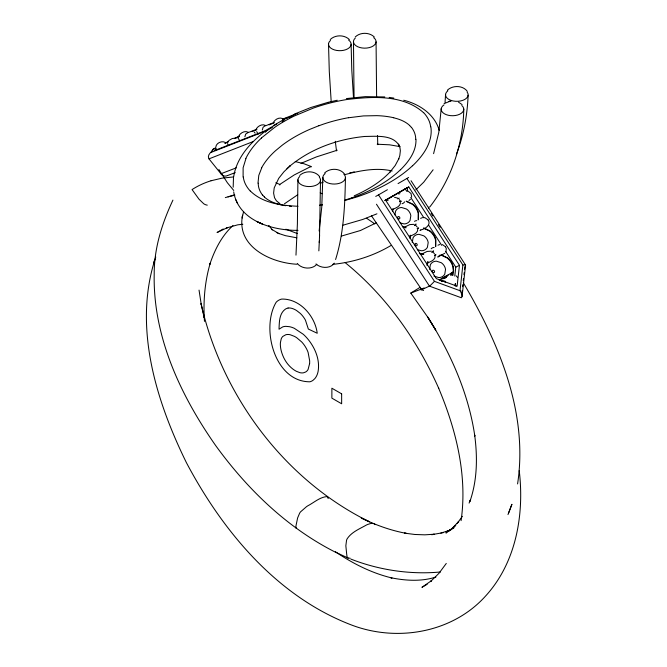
<?xml version="1.0" encoding="UTF-8"?>
<svg xmlns="http://www.w3.org/2000/svg" width="667" height="667" viewBox="0 0 667 667"><rect width="100%" height="100%" fill="white"/><g stroke="black" fill="none" stroke-linecap="round" stroke-linejoin="round"><path stroke-width="1" d="M297.907 179.815L297.399 223.912L295.981 255.144M411.681 197.107L411.047 193.572L407.962 190.987M417.742 228.689C418.459 233.308 412.973 234.767 409.846 236.36M435.092 255.528C435.818 260.138 430.332 261.606 427.197 263.198M394.839 214.874L395.689 210.964A9.663 7.862 51.4 0 1 401.676 207.512L406.495 209.021A8.312 6.762 51.4 0 1 410.839 215.724L410.055 220.46A9.663 7.862 51.4 0 1 404.069 223.92L400 222.853M407.479 191.087L407.42 188.878A23.337 13.473 60 0 0 407.312 187.669A142.046 4.619 -28.7 0 1 384.951 200.584M320.502 180.273L319.51 236.76M322.845 177.447L321.761 207.078L319.134 230.99M345.456 177.605C344.914 205.094 343.872 233.066 335.593 259.505M262.281 130.073L263.081 127.264L264.866 125.996M318.843 250.875L319.335 241.012M319.268 242.63L319.576 235.176M242.146 218.017L242.596 215.216C235.976 246.623 270.927 262.948 296.965 264.24M376.463 204.21L429.448 286.143L461.347 297.757C463.023 296.732 461.414 292.78 460.022 290.704L434.459 281.357L378.522 194.864L375.729 196.423M450.675 275.388L450.792 273.387L452.926 272.111M441.212 108.646L438.811 132.333L433.592 153.66M462.064 296.415L465.591 265.116L411.039 180.732M463.79 109.13C463.09 144.28 451.467 179.073 429.848 206.903M468.134 95.223C467.292 115.299 463.69 135.334 456.42 154.11M445.047 102.46L445.564 94.389M215.825 147.09C215.95 143.163 221.744 140.529 224.996 142.321M244.881 136.76L245.698 134.092L248.558 132.233M233.483 177.806L233.175 187.21M392.63 211.556L393.063 208.921M409.988 238.394L410.413 235.751M427.013 265.391L427.855 261.514M427.339 265.233L427.772 262.59M454.777 276.08L455.786 267.133L445.648 251.451M459.463 265.333L457.112 286.21L436.376 278.664L385.684 200.283L408.771 186.952L459.463 265.333L455.786 267.133M460.022 290.704L462.873 264.949L406.937 178.456L398.057 183.583M461.914 292.738L462.139 290.729M462.598 286.71L462.823 284.709M463.273 280.69L463.498 278.681M463.949 274.671L464.182 272.661M464.515 269.651L464.857 266.633M454.952 285.843L455.211 283.725M461.089 520.652C467.609 475.371 456.02 429.44 438.511 387.852L438.719 388.311C417.425 340.245 386.226 295.915 345.223 262.681M242.313 217.025L243.613 211.506M517.584 483.934C528.381 412.79 498.816 342.813 463.298 282.766M211.956 151.084L212.965 149.25L215.583 147.832M233.683 176.68C236.66 157.362 250.834 141.946 265.991 130.724M392.446 210.38L392.73 209.079M409.805 237.21L410.088 235.918M418.142 219.843L418.184 213.132A13.54 11.014 51.4 0 0 412.506 204.344L406.161 201.326M418.467 219.676L418.517 212.965A13.54 11.014 51.4 0 0 412.84 204.185L406.495 201.159M435.501 246.682L435.543 239.97A13.54 11.014 51.4 0 0 429.865 231.182L423.52 228.156M435.826 246.515L435.868 239.803A13.54 11.014 51.4 0 0 430.19 231.024L423.853 227.997M155.745 257.062C132.766 325.738 155.753 400.133 186.385 462.615C222.77 531.357 276.863 596.381 351.242 624.896C396.49 642.271 451.734 633.091 485.042 596.631C516.075 563.123 524.512 514.707 519.218 470.602M452.434 274.754L453.285 270.877L452.893 266.8A13.54 11.014 51.4 0 0 447.215 258.021L440.879 254.994M452.768 274.587L453.61 270.71L453.226 266.642A13.54 11.014 51.4 0 0 447.549 257.862L441.204 254.836M445.898 252.093L446.298 248.549L445.464 246.79M153.502 262.998L154.686 259.88M508.621 512.948L511.864 504.419M507.987 514.574L511.897 504.327M172.928 200.117C162.064 223.278 154.127 248.091 154.202 273.895L154.194 274.604C153.01 336.785 180.674 395.598 215.658 445.539C247.04 488.861 286.668 527.339 334.642 551.792L348.174 558.054L350.192 558.237M469.084 503.101L470.568 499.591L469.977 501.292C477.339 480.09 477.58 457.137 474.671 435.092L474.829 436.135C468.609 393.472 450.692 353.31 427.764 317.1L435.759 330.107L427.78 317.209L410.814 293.113A8.696 0.534 -27.5 0 1 411.039 292.871L419.776 287.544M245.931 158.621L243.122 167.759L243.105 177.013M261.739 167.817L258.788 175.396L257.996 183.133M238.978 135.576C240.695 132.816 244.956 130.382 248.107 132.241M256.328 128.773C258.054 126.013 262.306 123.587 265.458 125.446M273.645 122.019C275.304 119.193 279.623 116.9 282.716 118.668M433.116 169.802L423.712 182.199L415.808 189.878M434.459 281.357L430.032 285.801L421.761 289.711A4.986 1.242 -47.4 0 1 421.01 289.912M462.373 516.333L457.103 523.503L458.713 521.511L452.735 527.789L455.778 525.338L446.065 533.183M446.281 563.44L438.961 573.312L430.482 581.616L431.466 580.682L421.919 587.335L427.172 584.3M227.472 175.546A4.986 4.852 50.6 0 1 220.919 173.754L208.996 158.863C206.428 154.577 212.423 151.609 213.99 148.624M216.266 148.266L214.499 150.567L265.191 130.715L276.738 124.054M286.927 168.734L290.245 165.724L283.884 171.836L278.748 178.306L274.22 187.827L273.603 193.13L274.529 197.715L276.413 200.809L280.015 203.71M444.772 253.285L438.144 256.803M400.467 169.802C408.638 161.781 416.441 151.292 415.975 139.278M232.966 225.579C221.627 235.876 214.616 250 209.822 264.349L210.205 263.248C204.694 282.066 203.118 301.859 204.477 321.386M412.581 165.766C423.07 155.853 433.175 142.004 430.857 126.755M330.248 39.52C335.251 34.626 344.347 34.634 349.35 39.528M355.211 37.002C360.205 32.091 369.31 32.099 374.312 37.002M447.382 90.195C452.651 85.109 462.765 85.226 467.25 91.271M299.7 175.446C304.977 170.402 315.024 170.535 319.535 176.53M324.662 172.92C329.94 167.876 339.987 168.017 344.497 174.004M261.381 138.002L274.837 127.255A161.247 93.097 0 0 1 294.322 116L312.94 108.237A132.533 76.522 0 0 1 346.415 99.591C371.944 96.523 402.976 94.247 423.62 112.74M409.013 200.45L410.455 199.266M289.962 165.983C311.155 148.574 337.777 139.061 364.799 136.46C377.038 136.343 393.263 134.451 399.466 146.115L398.416 144.105L399.917 147.549L400.367 150.725L399.8 155.636L398.658 159.121L398.833 158.729L395.181 165.524L390.053 171.994L390.337 171.686C380.065 182.558 367.8 189.828 354.244 195.806M228.664 140.629L232.216 138.553L235.343 138.127M279.765 185.093A47.674 23.312 -66.6 0 1 279.79 184.434L294.272 174.921L310.997 166.442A46.757 30.607 -52.2 0 1 311.03 167.017M284.434 203.81L297.707 194.764M439.361 280.132L439.486 280.04A22.278 9.038 14.7 0 0 442.921 281.09L445.589 282.249M444.047 103.643L450.05 101.217M408.629 177.43L406.937 178.456M439.461 279.932L441.496 278.731A18.709 1.142 -27.5 0 1 442.154 278.322A12.498 10.18 53.4 0 0 446.64 275.729L450.792 273.387M449.124 530.715L454.027 527.647L447.532 531.591L450.959 529.773M273.345 125.604L287.152 117.625M376.113 222.903L360.43 230.515L341.454 236.068M390.945 245.514C373.245 256.061 353.118 262.314 332.65 264.374M282.95 120.46L284.734 119.435M286.51 118.409L288.286 117.384L282.541 119.635M211.089 152.401L267.025 130.49L272.353 127.414M282.124 121.778L283.9 120.752M289.228 117.675L295.448 114.082A5.228 4.269 56 0 1 297.79 113.615M223.187 228.973L217.058 232.516L227.597 227.572L226.305 228.014L237.744 224.829L242.83 224.245M378.522 194.864L387.402 189.736M384.892 200.417L408.771 186.952M225.154 143.097L228.347 141.521M234.726 138.361L239.511 135.993M224.971 143.488L228.573 141.696M234.884 138.578L239.503 136.485M392.121 209.655C395.439 208.079 401.526 206.361 400.275 201.401M404.577 227.147L409.796 224.587L414.015 224.345M420.785 229.973C424.987 229.056 431.591 224.912 428.106 219.952M421.936 253.977L427.155 251.426L431.366 251.184M300.967 163.365L316.366 156.928L337.244 150.2M424.162 287.952L410.814 293.113M450.892 529.59L445.606 531.941L449.358 530.482L440.829 533.066M294.639 114.007L310.664 107.57L327.981 102.359M376.938 213.815L362.831 219.435L342.746 225.279M320.285 183.342L323.136 182.141M249.158 132.216L256.87 129.19M265.549 125.796L274.229 122.395M282.908 118.993L295.448 114.082M251.934 131.616L256.72 129.748M269.151 124.879L273.937 123.003M208.996 158.863L253.385 141.487M227.497 175.588L235.243 172.603M220.919 173.754L236.301 167.842M318.826 125.721L309.338 129.548A144.114 83.2 0 0 0 282.149 145.256L275.521 150.725A122.253 70.585 0 0 0 261.614 167.792M420.594 218.359L422.361 217.684M437.952 245.198L439.72 244.522M351.859 197.866L345.122 200.033M354.219 171.836L352.535 172.336M211.047 180.757L221.994 178.164L233.633 176.93M225.313 197.624L233.842 195.047M228.039 196.907L234.884 195.148M435.91 577.055C421.319 581.724 405.586 580.74 390.762 577.705L392.004 577.997C371.602 573.111 352.701 563.498 335.426 551.759M344.947 174.596C360.205 170.602 376.522 167.317 392.179 170.977M344.789 200.5L357.078 196.89A156.937 90.604 0 0 0 412.506 165.741M328.306 102.284L337.235 100.233M440.528 571.978C410.347 574.804 379.139 570.118 350.892 559.104M443.522 532.591L431.682 534.684L434.334 534.217L424.837 534.834L414.824 534.475L404.452 533.125L406.378 533.392C390.679 530.482 375.563 525.012 361.256 517.984L369.535 521.836C284.342 479.965 221.778 395.589 201.042 303.56L204.169 317.625L203.927 316.558M448.699 101.442L451.209 101.025M348.432 117.767L363.465 115.916L376.888 115.658A53.043 30.624 0 0 1 393.705 117.734M346.398 98.574L365.291 96.64L384.776 96.94M320.835 205.061L322.328 204.869M319.476 205.211L322.178 204.877M349.8 172.761L351.175 172.603M462.873 264.949L465.408 264.949M442.438 281.391L443.73 281.324A15.858 12.898 51.4 0 0 444.956 281.132M377.222 144.222L389.57 144.814L400.167 146.64M298.024 206.261C281.399 205.578 262.79 203.227 250.35 191.029M297.999 230.373C272.52 230.557 238.486 221.01 233.683 191.863M394.464 197.274L398.032 198.224M423.12 217.584L425.021 217.725L428.047 219.877M296.782 237.811L285.443 235.668L278.598 233.425L271.686 229.315L272.361 229.882L268.809 225.638L269.051 226.113M389.169 97.415L393.83 98.091M406.061 227.814L403.352 227.247M423.745 254.486L419.71 253.427M295.239 161.581L303.852 163.715L310.997 166.442M393.672 117.784L397.148 118.726A32.191 18.584 0 0 1 409.68 125.488M405.036 227.439L402.351 226.597M422.061 254.435L419.376 253.593M279.415 204.41L276.822 203.685A32.183 18.576 0 0 1 264.29 196.932M285.885 229.215L297.349 233.55M403.718 100.233C419.226 104.06 434.709 114.224 439.211 130.348M275.813 182.775L279.781 184.434M423.62 290.512L421.761 289.711L371.477 215.8M276.697 232.591L279.131 233.658L278.598 233.425M439.853 280.465L439.27 280.198M320.235 192.863L322.086 193.73M458.546 102.193L462.064 104.577M442.379 244.564L445.406 246.715M417.359 249.691L421.427 250.759A9.663 7.862 51.4 0 0 427.414 247.299L428.189 242.555A8.312 6.762 51.4 0 0 423.853 235.851L419.034 234.342A9.663 7.862 51.4 0 0 413.048 237.802L412.273 242.538M433.959 276.08L438.786 277.597A9.663 7.862 51.4 0 0 444.764 274.137L445.539 269.393A8.312 6.762 51.4 0 0 441.212 262.69L436.385 261.181A9.663 7.862 51.4 0 0 430.407 264.641L429.631 269.376M444.197 277.105L444.614 277.372A12.573 10.364 58.8 0 0 446.69 275.729M444.522 277.422L445.239 277.872M366.617 218.259L374.821 223.895M409.605 125.504L411.314 127.339M264.357 196.907L262.648 195.072M233.75 190.47L227.405 182.783L219.243 170.085A4.502 3.66 52.6 0 1 218.918 169.46M254.202 132.083L255.127 133.1M456.136 275.771L457.462 277.347M415.983 225.604L417.1 226.938M433.342 252.443L434.45 253.777M375.021 524.679L374.504 524.12A6.978 4.661 -69.5 0 0 373.578 523.528L371.294 523.32L367.634 524.462A51.017 34.1 -69.5 0 0 366.425 525.012C359.655 528.881 351.601 531.991 347.19 538.761A6.978 4.661 -69.5 0 0 346.548 540.253L345.848 545.781L346.723 554.502A70.535 47.149 -69.5 0 0 347.132 556.937A2.218 1.484 -69.5 0 0 348.174 558.054M441.337 281.241L441.17 281.015A14.557 11.839 51.4 0 0 442.921 281.099M399.391 199.566L400.2 201.192M431.149 213.34L432.841 215.95M438.477 224.671L440.17 227.28M405.094 188.744L406.787 191.362M410.73 197.457L423.687 217.492M428.756 225.329L441.704 245.356M256.687 131.599L258.212 134.1M237.594 137.235L239.695 140.687M452.059 272.82L453.051 275.188M235.81 199.716L237.585 203.627M227.522 143.555L227.981 144.814M452.518 274.162L452.543 274.254A14.499 11.798 51.4 0 1 452.168 275.154M328.214 498.582L327.589 497.032A6.978 3.268 -52 0 0 326.955 496.607C319.81 497.09 313.924 502.676 307.72 505.861A51.017 23.92 -52 0 0 306.512 506.67L300.567 511.847A6.978 3.268 -52 0 0 299.641 513.173L297.615 517.926L296.098 525.279A70.535 33.075 -52 0 0 295.823 527.314M455.528 283.55L455.661 284.334M201.284 304.736L199.041 290.103M455.92 285.893L456.003 286.41M336.51 150.892L335.284 141.279M353.518 97.982L351.784 69.918L351.117 44.239M331.199 101.718L329.298 71.594L328.514 44.08M377.772 144.672L377.514 135.534M376.622 96.998L376.063 41.871M354.06 97.832L353.468 41.412M334.292 263.148A11.339 8.679 11 0 1 315.966 263.99M343.914 174.229A11.306 6.528 0 0 1 341.079 182.683A11.306 6.528 0 0 1 326.188 182.158A11.306 6.528 0 0 1 325.154 173.57M316.767 264.315A11.364 8.521 6.2 0 1 297.282 263.448M319.318 177.13A11.306 6.528 0 0 1 308.571 186.56A11.306 6.528 0 0 1 299.7 176.505M467.108 92.054A11.306 6.528 0 0 1 463.181 100.208A11.306 6.528 0 0 1 448.624 99.283A11.306 6.528 0 0 1 447.857 90.837M428.898 207.028A11.339 7.404 20.1 0 1 428.564 208.446M461.806 105.511A11.306 6.528 0 0 1 459.621 114.265A11.306 6.528 0 0 1 444.322 113.732A11.306 6.528 0 0 1 444.014 104.886M348.641 40.078A11.306 6.528 0 0 1 347.715 48.833A11.306 6.528 0 0 1 332.533 49.158A11.306 6.528 0 0 1 330.498 40.462M373.712 37.652A11.306 6.528 0 0 1 374.812 44.631A11.306 6.528 0 0 1 364.332 48.157A11.306 6.528 0 0 1 354.736 44.647A11.306 6.528 0 0 1 355.269 38.102M288.094 308.046A23.503 13.573 60 0 0 285.284 309.205C279.098 313.698 279.323 322.361 279.031 329.215L282.65 326.938A27.614 15.941 60 0 1 285.843 326.346L289.378 326.68A33.533 19.36 60 0 1 294.314 328.306L303.252 334.267A29.757 17.184 60 0 1 308.888 340.362C315.549 349.008 319.952 360.172 318.134 371.202A31.232 18.026 60 0 1 316.883 375.321A32.6 18.818 60 0 1 314.799 378.656L313.031 380.298A28.047 16.191 60 0 1 309.863 381.799C274.412 381.791 260.722 328.006 276.163 302.251A31.632 18.259 60 0 1 281.716 299.074C299.833 298.583 315.082 316.016 317.225 333.258L308.337 329.039L305.461 320.21A11.056 6.387 60 0 0 304.46 318.501L303.985 317.784A17.35 10.013 60 0 0 300.267 313.39L296.557 310.514A24.062 13.899 60 0 0 294.831 309.538A20.977 12.106 60 0 0 288.077 308.012M265.483 132.274A5.228 4.269 56 0 1 267.033 130.499M296.415 528.181A2.218 1.042 -52 0 1 295.831 527.314M442.163 278.322A14.065 0.859 -27.5 0 1 446.765 275.663M448.282 274.837A12.331 10.047 53.4 0 1 441.062 279.014M451.842 275.196A21.544 10.138 -72.6 0 1 451.634 273.045M420.669 289.62A4.986 1.242 -47.4 0 1 420.952 288.461M444.631 281.291A15.858 12.898 51.4 0 1 443.397 281.482M434.5 255.286A15.858 12.898 51.4 0 1 435.668 254.977M434.834 255.127A15.858 12.898 51.4 0 1 435.993 254.819M417.15 228.447A15.858 12.898 51.4 0 1 418.309 228.139M433.141 251.067A15.858 12.898 51.4 0 1 432.316 251.901M417.475 228.289A15.858 12.898 51.4 0 1 418.643 227.981M433.467 250.909A15.858 12.898 51.4 0 1 431.757 252.46M399.791 201.617A15.858 12.898 51.4 0 1 400.95 201.301M415.783 224.229A15.858 12.898 51.4 0 1 414.957 225.071M400.125 201.451A15.858 12.898 51.4 0 1 401.284 201.142M416.108 224.07A15.858 12.898 51.4 0 1 414.407 225.621M421.919 254.11A5.836 4.752 51.4 0 1 423.22 254.002M428.014 262.031A5.836 4.752 51.4 0 1 427.105 263.115M439.511 255.178A5.836 4.752 51.4 0 1 437.735 257.037M431.19 248.758A5.836 4.752 51.4 0 1 434.134 247.482M404.561 227.272A5.836 4.752 51.4 0 1 405.87 227.164M410.655 235.193A5.836 4.752 51.4 0 1 409.746 236.276M420.777 229.965A5.836 4.752 51.4 0 1 419.952 230.39M414.507 221.344A5.836 4.752 51.4 0 1 416.775 220.644M387.135 200.459A5.836 4.752 51.4 0 1 388.119 200.333M404.611 201.834A5.836 4.752 51.4 0 1 402.068 203.718M398.516 193.905A5.836 4.752 51.4 0 1 399.816 193.797M444.497 277.814A5.836 4.752 51.4 0 1 446.231 277.572M207.279 205.136A7.612 6.145 44.8 0 1 204.252 204.085A8.821 7.112 44.8 0 1 203.702 203.727L199.008 199.208L192.063 189.586A224.779 129.782 60 0 1 211.055 180.765M400.417 169.777A141.471 81.682 0 0 1 351.826 197.832M291.362 206.386A52.443 30.273 0 0 1 289.47 206.203M285.734 205.711A52.443 30.273 0 0 1 279.365 204.477M262.54 195.106A50.008 28.873 0 0 1 258.237 183.133M318.876 125.771A119.376 68.926 0 0 1 348.399 117.709M411.439 127.305A50.233 28.998 0 0 1 415.708 139.278M250.258 191.054A60.789 35.101 0 0 1 243.305 177.005M245.764 158.596A134.651 77.739 0 0 1 261.456 138.027M423.72 112.706A61.022 35.226 0 0 1 430.649 126.763M399.266 198.124A138.202 112.415 51.4 0 1 397.849 198.991M309.613 363.607L308.087 369.468A18.217 10.514 60 0 1 305.619 372.003L303.468 372.803A18.634 10.755 60 0 1 299.783 372.636L296.298 371.261A22.386 12.923 60 0 1 287.852 364.19A19.551 11.289 60 0 1 282.9 355.778L282.366 354.435A23.237 13.415 60 0 1 280.348 344.847A23.887 13.79 60 0 1 280.432 342.555L281.191 338.986A17.117 9.88 60 0 1 282.791 336.443L285.793 334.751A20.744 11.973 60 0 1 290.137 334.717L294.43 336.368A28.848 16.65 60 0 1 296.782 337.777L301.692 341.946A18.543 10.705 60 0 1 305.161 346.44L306.153 348.116A17.217 9.938 60 0 1 308.112 352.459L309.655 360.739A31.249 18.042 60 0 1 309.613 363.607M262.548 224.095L257.295 221.786L262.548 224.095M341.646 393.847L331.874 388.211L331.874 398.141L341.646 403.777L341.646 393.847M432.299 271.452A1.301 1.059 51.4 0 0 434.209 272.453A1.301 1.059 51.4 0 0 433.767 270.36A1.301 1.059 51.4 0 0 432.299 271.452M414.941 244.614A1.301 1.059 51.4 0 0 416.858 245.614A1.301 1.059 51.4 0 0 416.408 243.522A1.301 1.059 51.4 0 0 414.941 244.614M397.582 217.775A1.301 1.059 51.4 0 0 399.5 218.776A1.301 1.059 51.4 0 0 399.049 216.683A1.301 1.059 51.4 0 0 397.582 217.775"/></g></svg>
